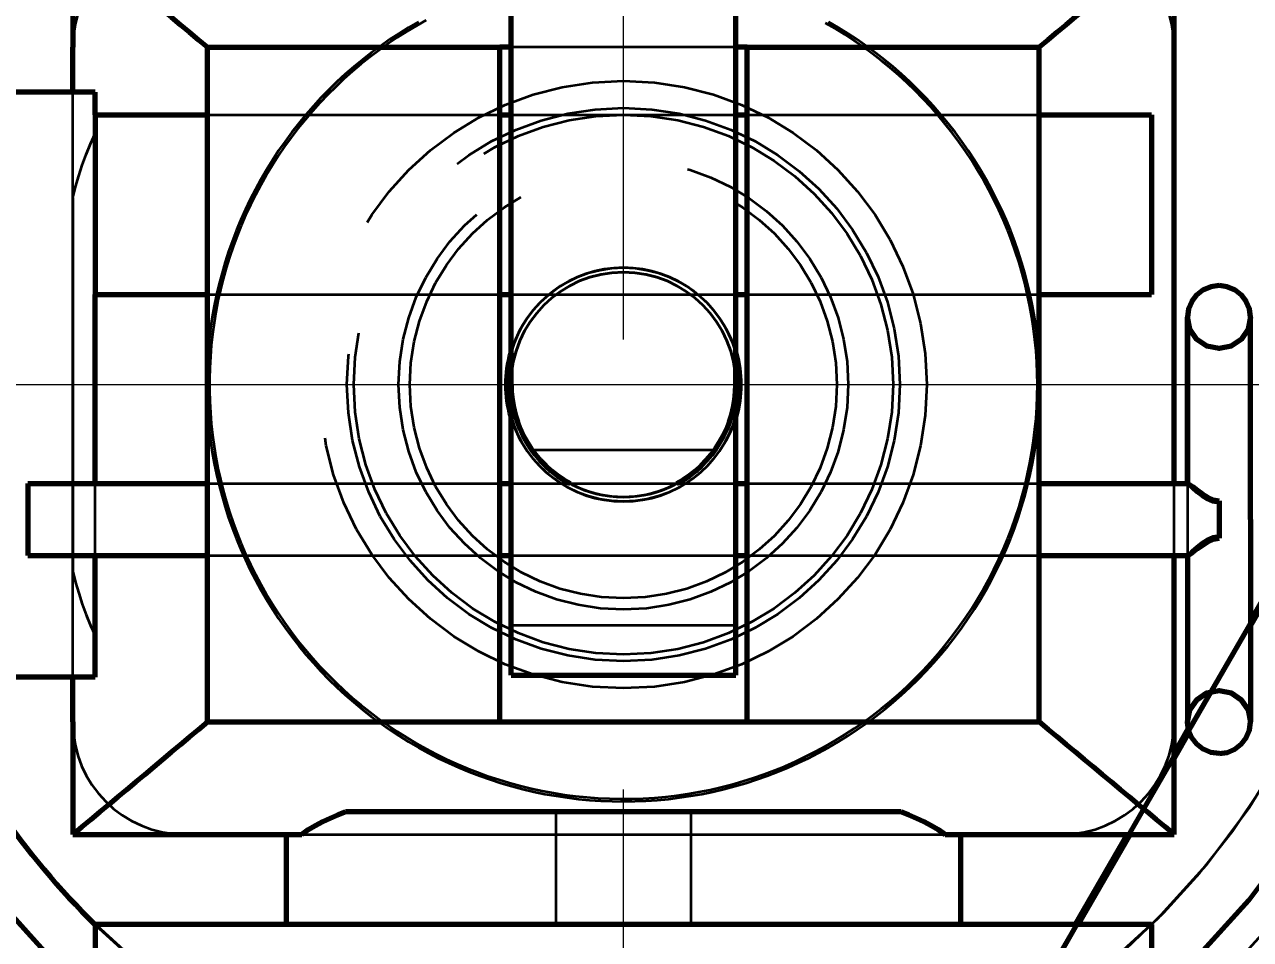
# Model space of a CAD drawing. Header units: millimetres. Extents: x 0 to 2382, y 0 to 420.
# Drawn here: x 153.84 to 159.29, y 130.62 to 134.69 of the extents above; entities that cross this region are included whole.
import ezdxf

# ---------------------------------------------------------------- set-up
doc = ezdxf.new("R2010")
doc.units = ezdxf.units.MM
doc.linetypes.add('IRAM-E-TRAZOS', pattern=[5, 4, -1])
doc.linetypes.add('IRAM-F-TRAZO-PUNTO', pattern=[20, 15, -2, 1, -2])
for name, color, linetype, lineweight in [('01-VISIBLE', 7, 'CONTINUOUS', 70), ('02-OCULTA', 4, 'IRAM-E-TRAZOS', 35), ('03-EJE', 1, 'IRAM-F-TRAZO-PUNTO', 18), ('04-COTA', 3, 'CONTINUOUS', 18)]:
    doc.layers.add(name, color=color, linetype=linetype, lineweight=lineweight)
doc.styles.add('ISO3098', font='isocpeur.ttf')
doc.dimstyles.new('FLAMA-IRAM', dxfattribs={"dimtxt": 3.5, "dimasz": 3.5, "dimexe": 2, "dimexo": 1.5, "dimgap": 1, "dimtad": 1, "dimdec": 1, "dimtxsty": 'ISO3098', "dimblk": 'IRAM_FLECHA', "dimblk1": 'IRAM_FLECHA', "dimblk2": 'IRAM_FLECHA', "dimcen": 2.5, "dimclrd": 256, "dimclre": 256, "dimclrt": 256, "dimazin": 3, "dimtfac": 1, "dimtmove": 0, "dimatfit": 3, "dimlwd": 18, "dimlwe": 18})

# ---------------------------------------------------------------- blocks, each defined once
blk = doc.blocks.new('IRAM_FLECHA')
blk.add_solid([(0, 0), (-1, 0.125), (-1, -0.125)])

msp = doc.modelspace()

# ---------------------------------------------------------------- linework, layer by layer
at = {"layer": '01-VISIBLE'}
for p, q in [((156, 131.7956), (156, 146.719)), ((157, 131.7956), (157, 146.719)), ((154.05, 135.0875), (154.05, 134.5875)), ((158.95, 134.5875), (158.95, 135.0875)), ((154.05, 134.3875), (154.05, 134.5875)), ((154.65, 131.5875), (154.65, 134.5875)), ((154.65, 134.5875), (155.95, 134.5875)), ((156, 134.5875), (155.95, 134.5875)), ((155.95, 131.5875), (155.95, 134.5875)), ((157.05, 134.5875), (157, 134.5875)), ((157.05, 131.5875), (157.05, 134.5875)), ((157.05, 134.5875), (158.35, 134.5875)), ((158.35, 131.5875), (158.35, 134.5875)), ((158.95, 132.6475), (158.95, 134.5875)), ((154.15, 134.3875), (152.15, 134.3875)), ((154.15, 134.2875), (154.65, 134.2875)), ((155.95, 134.2875), (156, 134.2875)), ((157, 134.2875), (157.05, 134.2875)), ((158.35, 134.2875), (158.85, 134.2875)), ((154.15, 133.4875), (154.65, 133.4875)), ((155.95, 133.4875), (156, 133.4875)), ((157, 133.4875), (157.05, 133.4875)), ((158.35, 133.4875), (158.85, 133.4875)), ((153.85, 132.6475), (154.65, 132.6475)), ((155.95, 132.6475), (156, 132.6475)), ((157, 132.6475), (157.05, 132.6475)), ((158.35, 132.6475), (159.0107, 132.6475)), ((153.85, 132.3275), (154.65, 132.3275)), ((155.95, 132.3275), (156, 132.3275)), ((157, 132.3275), (157.05, 132.3275)), ((158.35, 132.3275), (159.0107, 132.3275)), ((158.95, 131.5875), (158.95, 132.3275)), ((159.29, 132.0144), (159.4188, 132.2375)), ((159.29, 132.0364), (159.4061, 132.2375)), ((154.15, 131.7875), (152.15, 131.7875)), ((154.05, 131.5875), (154.05, 131.7875)), ((156, 131.7956), (157, 131.7956)), ((154.05, 131.5875), (154.05, 131.0875)), ((154.65, 131.5875), (155.95, 131.5875)), ((155.95, 131.5875), (157.05, 131.5875)), ((157.05, 131.5875), (158.35, 131.5875)), ((158.95, 131.0875), (158.95, 131.5875)), ((158.95, 131.4475), (159.0133, 131.5572)), ((158.95, 131.4255), (159.0175, 131.5424)), ((154.05, 131.0875), (154.55, 131.0875)), ((154.55, 131.0875), (155.0691, 131.0875)), ((155, 131.0875), (155, 130.6875)), ((157.9309, 131.0875), (158.45, 131.0875)), ((158, 131.0875), (158, 130.6875)), ((158.45, 131.0875), (158.95, 131.0875)), ((158.5112, 130.6875), (158.7421, 131.0875)), ((158.5239, 130.6875), (158.7549, 131.0875)), ((154.15, 130.6875), (154.15, 129.2875)), ((158.85, 130.6875), (158.85, 129.2875))]:
    msp.add_line(p, q, dxfattribs=at)
for points in [[(154.05, 135.0875), (154.09, 135.0542), (154.13, 135.0208), (154.17, 134.9875), (154.21, 134.9542), (154.25, 134.9208), (154.29, 134.8875), (154.33, 134.8542), (154.37, 134.8208), (154.41, 134.7875), (154.45, 134.7542), (154.49, 134.7208), (154.53, 134.6875), (154.57, 134.6542), (154.61, 134.6208), (154.65, 134.5875)], [(158.95, 135.0875), (158.91, 135.0542), (158.87, 135.0208), (158.83, 134.9875), (158.79, 134.9542), (158.75, 134.9208), (158.71, 134.8875), (158.67, 134.8542), (158.63, 134.8208), (158.59, 134.7875), (158.55, 134.7542), (158.51, 134.7208), (158.47, 134.6875), (158.43, 134.6542), (158.39, 134.6208), (158.35, 134.5875)], [(154.15, 134.2875), (154.15, 134.3042), (154.15, 134.3208), (154.15, 134.3375), (154.15, 134.3542), (154.15, 134.3708), (154.15, 134.3875)], [(154.15, 134.2875), (154.15, 134.2304), (154.15, 134.1732), (154.15, 134.1161), (154.15, 134.0589), (154.15, 134.0018), (154.15, 133.9446), (154.15, 133.8875)], [(158.85, 134.2875), (158.85, 134.2304), (158.85, 134.1732), (158.85, 134.1161), (158.85, 134.0589), (158.85, 134.0018), (158.85, 133.9446), (158.85, 133.8875)], [(154.15, 133.8875), (154.15, 133.8375), (154.15, 133.7875), (154.15, 133.7375), (154.15, 133.6875), (154.15, 133.6375), (154.15, 133.5875), (154.15, 133.5375), (154.15, 133.4875)], [(158.85, 133.8875), (158.85, 133.8375), (158.85, 133.7875), (158.85, 133.7375), (158.85, 133.6875), (158.85, 133.6375), (158.85, 133.5875), (158.85, 133.5375), (158.85, 133.4875)], [(154.15, 132.6475), (154.15, 132.7), (154.15, 132.7525), (154.15, 132.805), (154.15, 132.8575), (154.15, 132.91), (154.15, 132.9625), (154.15, 133.015), (154.15, 133.0675), (154.15, 133.12), (154.15, 133.1725), (154.15, 133.225), (154.15, 133.2775), (154.15, 133.33), (154.15, 133.3825), (154.15, 133.435), (154.15, 133.4875)], [(159.15, 133.5275), (159.1138, 133.5227), (159.08, 133.5087), (159.051, 133.4865), (159.0288, 133.4575), (159.0148, 133.4237), (159.01, 133.3875)], [(159.29, 133.3875), (159.2852, 133.4237), (159.2712, 133.4575), (159.249, 133.4865), (159.22, 133.5087), (159.1862, 133.5227), (159.15, 133.5275)], [(159.01, 132.6475), (159.01, 132.7004), (159.01, 132.7532), (159.01, 132.8061), (159.01, 132.8589), (159.01, 132.9118), (159.01, 132.9646), (159.01, 133.0175), (159.01, 133.0704), (159.01, 133.1232), (159.01, 133.1761), (159.01, 133.2289), (159.01, 133.2818), (159.01, 133.3346), (159.01, 133.3875)], [(159.29, 133.3875), (159.2793, 133.3339), (159.249, 133.2885), (159.2036, 133.2582), (159.15, 133.2475), (159.0964, 133.2582), (159.051, 133.2885), (159.0207, 133.3339), (159.01, 133.3875)], [(159.01, 133.3875), (159.01, 133.3346), (159.01, 133.2818), (159.01, 133.2289), (159.01, 133.1761), (159.01, 133.1232), (159.01, 133.0704), (159.01, 133.0175), (159.01, 132.9646), (159.01, 132.9118), (159.01, 132.8589), (159.01, 132.8061), (159.01, 132.7532), (159.01, 132.7004), (159.01, 132.6475)], [(159.29, 132.4875), (159.29, 132.5375), (159.29, 132.5875), (159.29, 132.6375), (159.29, 132.6875), (159.29, 132.7375), (159.29, 132.7875), (159.29, 132.8375), (159.29, 132.8875), (159.29, 132.9375), (159.29, 132.9875), (159.29, 133.0375), (159.29, 133.0875), (159.29, 133.1375), (159.29, 133.1875), (159.29, 133.2375), (159.29, 133.2875), (159.29, 133.3375), (159.29, 133.3875)], [(153.85, 132.6475), (153.85, 132.6208), (153.85, 132.5942), (153.85, 132.5675), (153.85, 132.5408), (153.85, 132.5142), (153.85, 132.4875)], [(159.01, 132.6469), (159.01, 132.647), (159.0101, 132.6472), (159.0102, 132.6474), (159.0104, 132.6474), (159.0105, 132.6475), (159.0107, 132.6475)], [(159.0107, 132.6475), (159.0333, 132.6331), (159.0547, 132.6168), (159.0765, 132.601), (159.0992, 132.5865), (159.1236, 132.5753), (159.15, 132.5707)], [(159.15, 132.5707), (159.15, 132.5568), (159.15, 132.543), (159.15, 132.5291), (159.15, 132.5152), (159.15, 132.5014), (159.15, 132.4875)], [(153.85, 132.4875), (153.85, 132.4608), (153.85, 132.4342), (153.85, 132.4075), (153.85, 132.3808), (153.85, 132.3542), (153.85, 132.3275)], [(159.15, 132.4875), (159.15, 132.4736), (159.15, 132.4598), (159.15, 132.4459), (159.15, 132.432), (159.15, 132.4182), (159.15, 132.4043)], [(159.29, 132.4875), (159.29, 132.4375), (159.29, 132.3875), (159.29, 132.3375), (159.29, 132.2875), (159.29, 132.2375), (159.29, 132.1875), (159.29, 132.1375), (159.29, 132.0875), (159.29, 132.0375), (159.29, 131.9875), (159.29, 131.9375), (159.29, 131.8875), (159.29, 131.8375), (159.29, 131.7875), (159.29, 131.7375), (159.29, 131.6875), (159.29, 131.6375), (159.29, 131.5875)], [(159.0107, 132.3275), (159.0333, 132.3419), (159.0547, 132.3582), (159.0765, 132.374), (159.0992, 132.3885), (159.1236, 132.3997), (159.15, 132.4043)], [(154.15, 131.7875), (154.15, 131.8415), (154.15, 131.8955), (154.15, 131.9495), (154.15, 132.0035), (154.15, 132.0575), (154.15, 132.1115), (154.15, 132.1655), (154.15, 132.2195), (154.15, 132.2735), (154.15, 132.3275)], [(159.01, 132.3281), (159.01, 132.328), (159.0101, 132.3278), (159.0102, 132.3276), (159.0104, 132.3276), (159.0105, 132.3275), (159.0107, 132.3275)], [(159.01, 132.3275), (159.01, 132.2746), (159.01, 132.2218), (159.01, 132.1689), (159.01, 132.1161), (159.01, 132.0632), (159.01, 132.0104), (159.01, 131.9575), (159.01, 131.9046), (159.01, 131.8518), (159.01, 131.7989), (159.01, 131.7461), (159.01, 131.6932), (159.01, 131.6404), (159.01, 131.5875)], [(159.01, 132.3275), (159.01, 132.2746), (159.01, 132.2218), (159.01, 132.1689), (159.01, 132.1161), (159.01, 132.0632), (159.01, 132.0104), (159.01, 131.9575), (159.01, 131.9046), (159.01, 131.8518), (159.01, 131.7989), (159.01, 131.7461), (159.01, 131.6932), (159.01, 131.6404), (159.01, 131.5875)], [(159.01, 131.5875), (159.0207, 131.6411), (159.051, 131.6865), (159.0964, 131.7168), (159.15, 131.7275), (159.2036, 131.7168), (159.249, 131.6865), (159.2793, 131.6411), (159.29, 131.5875)], [(154.05, 131.0875), (154.09, 131.1208), (154.13, 131.1542), (154.17, 131.1875), (154.21, 131.2208), (154.25, 131.2542), (154.29, 131.2875), (154.33, 131.3208), (154.37, 131.3542), (154.41, 131.3875), (154.45, 131.4208), (154.49, 131.4542), (154.53, 131.4875), (154.57, 131.5208), (154.61, 131.5542), (154.65, 131.5875)], [(158.95, 131.0875), (158.91, 131.1208), (158.87, 131.1542), (158.83, 131.1875), (158.79, 131.2208), (158.75, 131.2542), (158.71, 131.2875), (158.67, 131.3208), (158.63, 131.3542), (158.59, 131.3875), (158.55, 131.4208), (158.51, 131.4542), (158.47, 131.4875), (158.43, 131.5208), (158.39, 131.5542), (158.35, 131.5875)], [(159.15, 131.4475), (159.1138, 131.4523), (159.08, 131.4663), (159.051, 131.4885), (159.0288, 131.5175), (159.0148, 131.5513), (159.01, 131.5875)], [(159.15, 131.4475), (159.1862, 131.4523), (159.22, 131.4663), (159.249, 131.4885), (159.2712, 131.5175), (159.2852, 131.5513), (159.29, 131.5875)], [(155.0691, 131.0875), (155.0989, 131.1089), (155.1302, 131.1278), (155.1627, 131.1449), (155.196, 131.1603), (155.2298, 131.1745), (155.2641, 131.1875)], [(157.7359, 131.1875), (157.6855, 131.1875), (157.635, 131.1875), (157.5846, 131.1875), (157.5341, 131.1875), (157.4837, 131.1875), (157.4332, 131.1875), (157.3828, 131.1875), (157.3324, 131.1875), (157.2819, 131.1875), (157.2315, 131.1875), (157.181, 131.1875), (157.1306, 131.1875), (157.0801, 131.1875), (157.0297, 131.1875), (156.9792, 131.1875), (156.9288, 131.1875), (156.8783, 131.1875), (156.8279, 131.1875), (156.7775, 131.1875), (156.727, 131.1875), (156.6766, 131.1875), (156.6261, 131.1875), (156.5757, 131.1875), (156.5252, 131.1875), (156.4748, 131.1875), (156.4243, 131.1875), (156.3739, 131.1875), (156.3234, 131.1875), (156.273, 131.1875), (156.2225, 131.1875), (156.1721, 131.1875), (156.1217, 131.1875), (156.0712, 131.1875), (156.0208, 131.1875), (155.9703, 131.1875), (155.9199, 131.1875), (155.8694, 131.1875), (155.819, 131.1875), (155.7685, 131.1875), (155.7181, 131.1875), (155.6676, 131.1875), (155.6172, 131.1875), (155.5668, 131.1875), (155.5163, 131.1875), (155.4659, 131.1875), (155.4154, 131.1875), (155.365, 131.1875), (155.3145, 131.1875), (155.2641, 131.1875)], [(157.7359, 131.1875), (157.7702, 131.1745), (157.804, 131.1603), (157.8373, 131.1449), (157.8698, 131.1278), (157.9011, 131.1089), (157.9309, 131.0875)], [(158.85, 130.6875), (158.8, 130.6875), (158.75, 130.6875), (158.7, 130.6875), (158.65, 130.6875), (158.6, 130.6875), (158.55, 130.6875), (158.5, 130.6875), (158.45, 130.6875), (158.4, 130.6875), (158.35, 130.6875), (158.3, 130.6875), (158.25, 130.6875), (158.2, 130.6875), (158.15, 130.6875), (158.1, 130.6875), (158.05, 130.6875), (158, 130.6875), (157.95, 130.6875), (157.9, 130.6875), (157.85, 130.6875), (157.8, 130.6875), (157.75, 130.6875), (157.7, 130.6875), (157.65, 130.6875), (157.6, 130.6875), (157.55, 130.6875), (157.5, 130.6875), (157.45, 130.6875), (157.4, 130.6875), (157.35, 130.6875), (157.3, 130.6875), (157.25, 130.6875), (157.2, 130.6875), (157.15, 130.6875), (157.1, 130.6875), (157.05, 130.6875), (157, 130.6875), (156.95, 130.6875), (156.9, 130.6875), (156.85, 130.6875), (156.8, 130.6875), (156.75, 130.6875), (156.7, 130.6875), (156.65, 130.6875), (156.6, 130.6875), (156.55, 130.6875), (156.5, 130.6875), (156.45, 130.6875), (156.4, 130.6875), (156.35, 130.6875), (156.3, 130.6875), (156.25, 130.6875), (156.2, 130.6875), (156.15, 130.6875), (156.1, 130.6875), (156.05, 130.6875), (156, 130.6875), (155.95, 130.6875), (155.9, 130.6875), (155.85, 130.6875), (155.8, 130.6875), (155.75, 130.6875), (155.7, 130.6875), (155.65, 130.6875), (155.6, 130.6875), (155.55, 130.6875), (155.5, 130.6875), (155.45, 130.6875), (155.4, 130.6875), (155.35, 130.6875), (155.3, 130.6875), (155.25, 130.6875), (155.2, 130.6875), (155.15, 130.6875), (155.1, 130.6875), (155.05, 130.6875), (155, 130.6875), (154.95, 130.6875), (154.9, 130.6875), (154.85, 130.6875), (154.8, 130.6875), (154.75, 130.6875), (154.7, 130.6875), (154.65, 130.6875), (154.6, 130.6875), (154.55, 130.6875), (154.5, 130.6875), (154.45, 130.6875), (154.4, 130.6875), (154.35, 130.6875), (154.3, 130.6875), (154.25, 130.6875), (154.2, 130.6875), (154.15, 130.6875)]]:
    msp.add_lwpolyline(points, dxfattribs=at)
for radius, start, end in [(19.6425, 0.92197, 133.7952), (19.5, 0, 133.9572), (4.78, 96.0043, 165.4606), (4.78, 0, 83.9957), (4.4, 96.525, 162.8152), (4.4, 0, 83.475), (4.15, 96.9199, 161.7446), (4.15, 0, 83.0801), (3.36, 98.5579, 157.238), (3.36, 0, 81.4421), (0.52, 164.0576, -164.0576), (0.52, 0, 15.9424), (4.78, -165.4606, 0), (0.5, 180, -118.3576), (0.5, -61.6424, 0), (0.52, -15.9424, 0), (4.4, -162.8152, -122.2823), (4.15, -161.7446, -124.4902), (3.36, -157.238, -134.3793)]:
    msp.add_arc((156.5, 133.0875), radius, start, end, dxfattribs=at)
at = {"layer": '02-OCULTA'}
for p, q in [((156, 132.0183), (156, 146.9417)), ((157, 132.0183), (157, 146.9417)), ((154.05, 131.5875), (154.05, 134.5875)), ((154.65, 134.5875), (154.65, 131.5875)), ((155.95, 134.5875), (154.65, 134.5875)), ((155.95, 131.5875), (155.95, 134.5875)), ((157, 134.5875), (156, 134.5875)), ((157.05, 131.5875), (157.05, 134.5875)), ((158.35, 134.5875), (157.05, 134.5875)), ((158.35, 131.5875), (158.35, 134.5875)), ((158.95, 131.5875), (158.95, 134.5875)), ((154.05, 133.9182), (154.05, 134.3875)), ((154.65, 134.2875), (155.95, 134.2875)), ((154.65, 134.2875), (155.95, 134.2875)), ((156, 134.2875), (157, 134.2875)), ((156, 134.2875), (157, 134.2875)), ((157.05, 134.2875), (158.35, 134.2875)), ((157.05, 134.2875), (158.35, 134.2875)), ((154.65, 133.4875), (155.95, 133.4875)), ((154.65, 133.4875), (155.95, 133.4875)), ((156, 133.4875), (157, 133.4875)), ((156, 133.4875), (157, 133.4875)), ((157.05, 133.4875), (158.35, 133.4875)), ((157.05, 133.4875), (158.35, 133.4875)), ((156.9058, 132.7955), (156.0942, 132.7955)), ((154.65, 132.6475), (155.95, 132.6475)), ((154.65, 132.6475), (155.95, 132.6475)), ((156, 132.6475), (157, 132.6475)), ((156, 132.6475), (157, 132.6475)), ((157.05, 132.6475), (158.35, 132.6475)), ((157.05, 132.6475), (158.35, 132.6475)), ((158.95, 132.3275), (158.95, 132.6475)), ((154.65, 132.3275), (155.95, 132.3275)), ((154.65, 132.3275), (155.95, 132.3275)), ((156, 132.3275), (157, 132.3275)), ((156, 132.3275), (157, 132.3275)), ((157.05, 132.3275), (158.35, 132.3275)), ((157.05, 132.3275), (158.35, 132.3275)), ((154.05, 131.7875), (154.05, 132.2568)), ((156, 132.0183), (156, 131.7956)), ((156, 132.0183), (157, 132.0183)), ((157, 132.0183), (157, 131.7956)), ((159.0133, 131.5572), (159.29, 132.0364)), ((159.0175, 131.5424), (159.29, 132.0144)), ((154.65, 131.5875), (155.95, 131.5875)), ((157.05, 131.5875), (158.35, 131.5875)), ((158.7421, 131.0875), (158.95, 131.4475)), ((158.7549, 131.0875), (158.95, 131.4255)), ((156.2, 131.1875), (156.2, 130.6875)), ((156.8, 131.1875), (156.8, 130.6875)), ((154.55, 131.0875), (158.45, 131.0875)), ((158.2976, 130.3176), (158.5112, 130.6875)), ((158.3072, 130.3121), (158.5239, 130.6875))]:
    msp.add_line(p, q, dxfattribs=at)
for points in [[(155.5878, 134.7009), (155.5445, 134.6756), (155.5018, 134.6491), (155.4599, 134.6215), (155.4187, 134.5928), (155.3784, 134.563), (155.3388, 134.5321), (155.3001, 134.5001), (155.2623, 134.4671), (155.2254, 134.4331), (155.1894, 134.3981), (155.1544, 134.3621), (155.1204, 134.3252), (155.0874, 134.2874), (155.0554, 134.2487), (155.0245, 134.2091), (154.9947, 134.1688), (154.966, 134.1276), (154.9384, 134.0857), (154.9119, 134.043), (154.8866, 133.9997), (154.8625, 133.9556), (154.8396, 133.911), (154.8179, 133.8657), (154.7974, 133.8199), (154.7782, 133.7735), (154.7603, 133.7266), (154.7436, 133.6793), (154.7282, 133.6315), (154.7142, 133.5833), (154.7014, 133.5348), (154.6899, 133.4859), (154.6798, 133.4368), (154.671, 133.3873), (154.6636, 133.3377), (154.6575, 133.2879), (154.6527, 133.2379), (154.6493, 133.1878), (154.6473, 133.1377), (154.6466, 133.0875), (154.6473, 133.0373), (154.6493, 132.9872), (154.6527, 132.9371), (154.6575, 132.8871), (154.6636, 132.8373), (154.671, 132.7877), (154.6798, 132.7382), (154.6899, 132.6891), (154.7014, 132.6402), (154.7142, 132.5917), (154.7282, 132.5435), (154.7436, 132.4957), (154.7603, 132.4484), (154.7782, 132.4015), (154.7974, 132.3551), (154.8179, 132.3093), (154.8396, 132.264), (154.8625, 132.2194), (154.8866, 132.1753), (154.9119, 132.132), (154.9384, 132.0893), (154.966, 132.0474), (154.9947, 132.0062), (155.0245, 131.9659), (155.0554, 131.9263), (155.0874, 131.8876), (155.1204, 131.8498), (155.1544, 131.8129), (155.1895, 131.777), (155.2254, 131.7419), (155.2623, 131.7079), (155.3001, 131.6749), (155.3388, 131.6429), (155.3784, 131.612), (155.4187, 131.5822), (155.4599, 131.5535), (155.5018, 131.5259), (155.5445, 131.4994), (155.5878, 131.4741), (155.6319, 131.45), (155.6765, 131.4271), (155.7218, 131.4054), (155.7676, 131.3849), (155.814, 131.3657), (155.8609, 131.3478), (155.9082, 131.3311), (155.956, 131.3157), (156.0042, 131.3017), (156.0527, 131.2889), (156.1016, 131.2774), (156.1507, 131.2673), (156.2002, 131.2585), (156.2498, 131.2511), (156.2996, 131.245), (156.3496, 131.2402), (156.3997, 131.2368), (156.4498, 131.2348), (156.5, 131.2341), (156.5502, 131.2348), (156.6003, 131.2368), (156.6504, 131.2402), (156.7004, 131.245), (156.7502, 131.2511), (156.7998, 131.2585), (156.8493, 131.2673), (156.8984, 131.2774), (156.9473, 131.2889), (156.9958, 131.3017), (157.044, 131.3157), (157.0918, 131.3311), (157.1391, 131.3478), (157.186, 131.3657), (157.2324, 131.3849), (157.2782, 131.4054), (157.3235, 131.4271), (157.3681, 131.45), (157.4122, 131.4741), (157.4555, 131.4994), (157.4982, 131.5259), (157.5401, 131.5535), (157.5813, 131.5822), (157.6216, 131.612), (157.6612, 131.6429), (157.6999, 131.6749), (157.7377, 131.7079), (157.7746, 131.7419), (157.8106, 131.7769), (157.8456, 131.8129), (157.8796, 131.8498), (157.9126, 131.8876), (157.9446, 131.9263), (157.9755, 131.9659), (158.0053, 132.0062), (158.034, 132.0474), (158.0616, 132.0893), (158.0881, 132.132), (158.1134, 132.1753), (158.1375, 132.2194), (158.1604, 132.264), (158.1821, 132.3093), (158.2026, 132.3551), (158.2218, 132.4015), (158.2397, 132.4484), (158.2564, 132.4957), (158.2718, 132.5435), (158.2858, 132.5917), (158.2986, 132.6402), (158.3101, 132.6891), (158.3202, 132.7382), (158.329, 132.7877), (158.3364, 132.8373), (158.3425, 132.8871), (158.3473, 132.9371), (158.3507, 132.9872), (158.3527, 133.0373), (158.3534, 133.0875)], [(155.6227, 134.7072), (155.579, 134.6827), (155.536, 134.6571), (155.4936, 134.6303), (155.452, 134.6023), (155.4112, 134.5733), (155.3712, 134.5431), (155.3321, 134.5119), (155.2937, 134.4796), (155.2563, 134.4463), (155.2198, 134.4119), (155.1843, 134.3766), (155.1497, 134.3404), (155.1161, 134.3032), (155.0836, 134.2651), (155.0521, 134.2261), (155.0217, 134.1863), (154.9923, 134.1457), (154.9641, 134.1043), (154.937, 134.0622), (154.9111, 134.0193), (154.8863, 133.9758), (154.8628, 133.9316), (154.8404, 133.8867), (154.8193, 133.8413), (154.7994, 133.7953), (154.7808, 133.7488), (154.7634, 133.7018), (154.7474, 133.6543), (154.7326, 133.6065), (154.7192, 133.5582), (154.707, 133.5096), (154.6962, 133.4607), (154.6867, 133.4115), (154.6786, 133.362), (154.6718, 133.3124), (154.6663, 133.2626), (154.6623, 133.2127), (154.6595, 133.1626), (154.6582, 133.1125), (154.6582, 133.0624), (154.6595, 133.0124), (154.6623, 132.9623), (154.6663, 132.9124), (154.6718, 132.8626), (154.6786, 132.813), (154.6867, 132.7635), (154.6962, 132.7143), (154.707, 132.6654), (154.7192, 132.6168), (154.7326, 132.5686), (154.7474, 132.5207), (154.7635, 132.4732), (154.7808, 132.4262), (154.7994, 132.3797), (154.8193, 132.3337), (154.8404, 132.2883), (154.8628, 132.2434), (154.8863, 132.1992), (154.9111, 132.1557), (154.937, 132.1128), (154.9641, 132.0707), (154.9923, 132.0293), (155.0217, 131.9887), (155.0521, 131.9489), (155.0836, 131.9099), (155.1161, 131.8718), (155.1497, 131.8346), (155.1843, 131.7984), (155.2198, 131.7631), (155.2563, 131.7287), (155.2937, 131.6954), (155.3321, 131.6631), (155.3712, 131.6319), (155.4112, 131.6017), (155.452, 131.5727), (155.4936, 131.5447), (155.536, 131.5179), (155.579, 131.4923), (155.6227, 131.4678), (155.6671, 131.4446), (155.7121, 131.4225), (155.7577, 131.4017), (155.8038, 131.3821), (155.8504, 131.3638), (155.8975, 131.3468), (155.9451, 131.3311), (155.9931, 131.3166), (156.0414, 131.3035), (156.0901, 131.2917), (156.1391, 131.2812), (156.1884, 131.2721), (156.2379, 131.2643), (156.2875, 131.2578), (156.3374, 131.2527), (156.3873, 131.249), (156.4374, 131.2466), (156.4875, 131.2455), (156.5376, 131.2459), (156.5876, 131.2476), (156.6377, 131.2507), (156.6876, 131.2551), (156.7373, 131.2609), (156.7869, 131.268), (156.8363, 131.2765), (156.8854, 131.2863), (156.9343, 131.2974), (156.9828, 131.3099), (157.031, 131.3237), (157.0787, 131.3388), (157.1261, 131.3552), (157.173, 131.3728), (157.2193, 131.3918), (157.2652, 131.412), (157.3105, 131.4334), (157.3552, 131.456), (157.3992, 131.4799), (157.4426, 131.505), (157.4853, 131.5312), (157.5273, 131.5585), (157.5685, 131.5871), (157.6089, 131.6167), (157.6485, 131.6474), (157.6872, 131.6791), (157.7251, 131.7119), (157.762, 131.7458), (157.7981, 131.7806), (157.8331, 131.8164), (157.8672, 131.8531), (157.9003, 131.8907), (157.9323, 131.9293), (157.9633, 131.9686), (157.9931, 132.0089), (158.0219, 132.0499), (158.0496, 132.0916), (158.0761, 132.1342), (158.1014, 132.1774), (158.1256, 132.2213), (158.1486, 132.2658), (158.1703, 132.3109), (158.1908, 132.3566), (158.2101, 132.4029), (158.228, 132.4497), (158.2447, 132.4969), (158.2602, 132.5446), (158.2743, 132.5926), (158.2871, 132.6411), (158.2986, 132.6898), (158.3087, 132.7389), (158.3175, 132.7882), (158.325, 132.8378), (158.3311, 132.8875), (158.3359, 132.9374), (158.3393, 132.9873), (158.3413, 133.0374), (158.342, 133.0875)], [(158.342, 133.0875), (158.3413, 133.1376), (158.3393, 133.1877), (158.3359, 133.2376), (158.3311, 133.2875), (158.325, 133.3372), (158.3175, 133.3868), (158.3087, 133.4361), (158.2986, 133.4852), (158.2871, 133.5339), (158.2743, 133.5824), (158.2602, 133.6304), (158.2447, 133.6781), (158.228, 133.7253), (158.2101, 133.7721), (158.1908, 133.8184), (158.1703, 133.8641), (158.1486, 133.9092), (158.1256, 133.9537), (158.1014, 133.9976), (158.0761, 134.0408), (158.0496, 134.0834), (158.0219, 134.1251), (157.9931, 134.1661), (157.9633, 134.2063), (157.9323, 134.2457), (157.9003, 134.2843), (157.8672, 134.3219), (157.8331, 134.3586), (157.7981, 134.3944), (157.762, 134.4292), (157.7251, 134.4631), (157.6872, 134.4959), (157.6485, 134.5276), (157.6089, 134.5583), (157.5685, 134.5879), (157.5273, 134.6165), (157.4853, 134.6438), (157.4426, 134.67), (157.3992, 134.6951)], [(158.3534, 133.0875), (158.3527, 133.1377), (158.3507, 133.1878), (158.3473, 133.2379), (158.3425, 133.2879), (158.3364, 133.3377), (158.329, 133.3873), (158.3202, 133.4368), (158.3101, 133.4859), (158.2986, 133.5348), (158.2858, 133.5833), (158.2718, 133.6315), (158.2564, 133.6793), (158.2397, 133.7266), (158.2218, 133.7735), (158.2026, 133.8199), (158.1821, 133.8657), (158.1604, 133.911), (158.1375, 133.9556), (158.1134, 133.9997), (158.0881, 134.043), (158.0616, 134.0857), (158.034, 134.1276), (158.0053, 134.1688), (157.9755, 134.2091), (157.9446, 134.2487), (157.9126, 134.2874), (157.8796, 134.3252), (157.8456, 134.3621), (157.8106, 134.3981), (157.7746, 134.4331), (157.7377, 134.4671), (157.6999, 134.5001), (157.6612, 134.5321), (157.6216, 134.563), (157.5813, 134.5928), (157.5401, 134.6215), (157.4982, 134.6491), (157.4555, 134.6756), (157.4122, 134.7009)], [(154.15, 134.3875), (154.15, 134.3568), (154.15, 134.3262), (154.15, 134.2955), (154.15, 134.2649), (154.15, 134.2342), (154.15, 134.2035)], [(154.15, 133.4875), (154.15, 133.5408), (154.15, 133.5942), (154.15, 133.6475), (154.15, 133.7008), (154.15, 133.7542), (154.15, 133.8075), (154.15, 133.8608), (154.15, 133.9142), (154.15, 133.9675), (154.15, 134.0208), (154.15, 134.0742), (154.15, 134.1275), (154.15, 134.1808), (154.15, 134.2342), (154.15, 134.2875)], [(154.15, 133.4875), (154.15, 133.5375), (154.15, 133.5875), (154.15, 133.6375), (154.15, 133.6875), (154.15, 133.7375), (154.15, 133.7875), (154.15, 133.8375), (154.15, 133.8875), (154.15, 133.9375), (154.15, 133.9875), (154.15, 134.0375), (154.15, 134.0875), (154.15, 134.1375), (154.15, 134.1875), (154.15, 134.2375), (154.15, 134.2875)], [(154.65, 133.4875), (154.65, 133.5375), (154.65, 133.5875), (154.65, 133.6375), (154.65, 133.6875), (154.65, 133.7375), (154.65, 133.7875), (154.65, 133.8375), (154.65, 133.8875), (154.65, 133.9375), (154.65, 133.9875), (154.65, 134.0375), (154.65, 134.0875), (154.65, 134.1375), (154.65, 134.1875), (154.65, 134.2375), (154.65, 134.2875)], [(154.65, 134.2875), (154.65, 134.2304), (154.65, 134.1732), (154.65, 134.1161), (154.65, 134.0589), (154.65, 134.0018), (154.65, 133.9446), (154.65, 133.8875)], [(155.95, 133.4875), (155.95, 133.5375), (155.95, 133.5875), (155.95, 133.6375), (155.95, 133.6875), (155.95, 133.7375), (155.95, 133.7875), (155.95, 133.8375), (155.95, 133.8875), (155.95, 133.9375), (155.95, 133.9875), (155.95, 134.0375), (155.95, 134.0875), (155.95, 134.1375), (155.95, 134.1875), (155.95, 134.2375), (155.95, 134.2875)], [(155.95, 134.2875), (155.95, 134.2304), (155.95, 134.1732), (155.95, 134.1161), (155.95, 134.0589), (155.95, 134.0018), (155.95, 133.9446), (155.95, 133.8875)], [(156, 133.4875), (156, 133.5375), (156, 133.5875), (156, 133.6375), (156, 133.6875), (156, 133.7375), (156, 133.7875), (156, 133.8375), (156, 133.8875), (156, 133.9375), (156, 133.9875), (156, 134.0375), (156, 134.0875), (156, 134.1375), (156, 134.1875), (156, 134.2375), (156, 134.2875)], [(156, 134.2875), (156, 134.2304), (156, 134.1732), (156, 134.1161), (156, 134.0589), (156, 134.0018), (156, 133.9446), (156, 133.8875)], [(157, 133.4875), (157, 133.5375), (157, 133.5875), (157, 133.6375), (157, 133.6875), (157, 133.7375), (157, 133.7875), (157, 133.8375), (157, 133.8875), (157, 133.9375), (157, 133.9875), (157, 134.0375), (157, 134.0875), (157, 134.1375), (157, 134.1875), (157, 134.2375), (157, 134.2875)], [(157, 134.2875), (157, 134.2304), (157, 134.1732), (157, 134.1161), (157, 134.0589), (157, 134.0018), (157, 133.9446), (157, 133.8875)], [(157.05, 133.4875), (157.05, 133.5375), (157.05, 133.5875), (157.05, 133.6375), (157.05, 133.6875), (157.05, 133.7375), (157.05, 133.7875), (157.05, 133.8375), (157.05, 133.8875), (157.05, 133.9375), (157.05, 133.9875), (157.05, 134.0375), (157.05, 134.0875), (157.05, 134.1375), (157.05, 134.1875), (157.05, 134.2375), (157.05, 134.2875)], [(157.05, 134.2875), (157.05, 134.2304), (157.05, 134.1732), (157.05, 134.1161), (157.05, 134.0589), (157.05, 134.0018), (157.05, 133.9446), (157.05, 133.8875)], [(158.35, 133.4875), (158.35, 133.5375), (158.35, 133.5875), (158.35, 133.6375), (158.35, 133.6875), (158.35, 133.7375), (158.35, 133.7875), (158.35, 133.8375), (158.35, 133.8875), (158.35, 133.9375), (158.35, 133.9875), (158.35, 134.0375), (158.35, 134.0875), (158.35, 134.1375), (158.35, 134.1875), (158.35, 134.2375), (158.35, 134.2875)], [(158.35, 134.2875), (158.35, 134.2304), (158.35, 134.1732), (158.35, 134.1161), (158.35, 134.0589), (158.35, 134.0018), (158.35, 133.9446), (158.35, 133.8875)], [(158.85, 133.4875), (158.85, 133.5375), (158.85, 133.5875), (158.85, 133.6375), (158.85, 133.6875), (158.85, 133.7375), (158.85, 133.7875), (158.85, 133.8375), (158.85, 133.8875), (158.85, 133.9375), (158.85, 133.9875), (158.85, 134.0375), (158.85, 134.0875), (158.85, 134.1375), (158.85, 134.1875), (158.85, 134.2375), (158.85, 134.2875)], [(154.05, 133.9182), (154.0628, 133.967), (154.0769, 134.0155), (154.0924, 134.0636), (154.1096, 134.111), (154.1286, 134.1578), (154.15, 134.2035)], [(154.15, 131.9715), (154.15, 132.0222), (154.15, 132.0729), (154.15, 132.1236), (154.15, 132.1744), (154.15, 132.2251), (154.15, 132.2758), (154.15, 132.3266), (154.15, 132.3773), (154.15, 132.428), (154.15, 132.4787), (154.15, 132.5295), (154.15, 132.5802), (154.15, 132.6309), (154.15, 132.6817), (154.15, 132.7324), (154.15, 132.7831), (154.15, 132.8339), (154.15, 132.8846), (154.15, 132.9353), (154.15, 132.986), (154.15, 133.0368), (154.15, 133.0875), (154.15, 133.1382), (154.15, 133.189), (154.15, 133.2397), (154.15, 133.2904), (154.15, 133.3411), (154.15, 133.3919), (154.15, 133.4426), (154.15, 133.4933), (154.15, 133.5441), (154.15, 133.5948), (154.15, 133.6455), (154.15, 133.6963), (154.15, 133.747), (154.15, 133.7977), (154.15, 133.8484), (154.15, 133.8992), (154.15, 133.9499), (154.15, 134.0006), (154.15, 134.0514), (154.15, 134.1021), (154.15, 134.1528), (154.15, 134.2035)], [(154.05, 133.9182), (154.05, 133.8662), (154.05, 133.8143), (154.05, 133.7624), (154.05, 133.7105), (154.05, 133.6586), (154.05, 133.6067), (154.05, 133.5547), (154.05, 133.5028), (154.05, 133.4509), (154.05, 133.399), (154.05, 133.3471), (154.05, 133.2952), (154.05, 133.2432), (154.05, 133.1913), (154.05, 133.1394), (154.05, 133.0875)], [(154.65, 133.8875), (154.65, 133.8375), (154.65, 133.7875), (154.65, 133.7375), (154.65, 133.6875), (154.65, 133.6375), (154.65, 133.5875), (154.65, 133.5375), (154.65, 133.4875)], [(155.95, 133.8875), (155.95, 133.8375), (155.95, 133.7875), (155.95, 133.7375), (155.95, 133.6875), (155.95, 133.6375), (155.95, 133.5875), (155.95, 133.5375), (155.95, 133.4875)], [(156, 133.8875), (156, 133.8375), (156, 133.7875), (156, 133.7375), (156, 133.6875), (156, 133.6375), (156, 133.5875), (156, 133.5375), (156, 133.4875)], [(157, 133.8875), (157, 133.8375), (157, 133.7875), (157, 133.7375), (157, 133.6875), (157, 133.6375), (157, 133.5875), (157, 133.5375), (157, 133.4875)], [(157.05, 133.8875), (157.05, 133.8375), (157.05, 133.7875), (157.05, 133.7375), (157.05, 133.6875), (157.05, 133.6375), (157.05, 133.5875), (157.05, 133.5375), (157.05, 133.4875)], [(158.35, 133.8875), (158.35, 133.8375), (158.35, 133.7875), (158.35, 133.7375), (158.35, 133.6875), (158.35, 133.6375), (158.35, 133.5875), (158.35, 133.5375), (158.35, 133.4875)], [(159.29, 131.5875), (159.29, 131.6375), (159.29, 131.6875), (159.29, 131.7375), (159.29, 131.7875), (159.29, 131.8375), (159.29, 131.8875), (159.29, 131.9375), (159.29, 131.9875), (159.29, 132.0375), (159.29, 132.0875), (159.29, 132.1375), (159.29, 132.1875), (159.29, 132.2375), (159.29, 132.2875), (159.29, 132.3375), (159.29, 132.3875), (159.29, 132.4375), (159.29, 132.4875), (159.29, 132.5375), (159.29, 132.5875), (159.29, 132.6375), (159.29, 132.6875), (159.29, 132.7375), (159.29, 132.7875), (159.29, 132.8375), (159.29, 132.8875), (159.29, 132.9375), (159.29, 132.9875), (159.29, 133.0375), (159.29, 133.0875), (159.29, 133.1375), (159.29, 133.1875), (159.29, 133.2375), (159.29, 133.2875), (159.29, 133.3375), (159.29, 133.3875)], [(154.05, 133.0875), (154.05, 133.0356), (154.05, 132.9837), (154.05, 132.9318), (154.05, 132.8798), (154.05, 132.8279), (154.05, 132.776), (154.05, 132.7241), (154.05, 132.6722), (154.05, 132.6203), (154.05, 132.5683), (154.05, 132.5164), (154.05, 132.4645), (154.05, 132.4126), (154.05, 132.3607), (154.05, 132.3088), (154.05, 132.2568)], [(156.0942, 132.7955), (156.1277, 132.755), (156.1649, 132.718), (156.2055, 132.6847), (156.2491, 132.6555), (156.2959, 132.6315), (156.3451, 132.6132), (156.3958, 132.5996), (156.4475, 132.5911), (156.5, 132.5875), (156.5525, 132.5911), (156.6042, 132.5996), (156.6549, 132.6132), (156.7041, 132.6315), (156.7509, 132.6555), (156.7945, 132.6847), (156.8351, 132.718), (156.8723, 132.755), (156.9058, 132.7955)], [(153.85, 132.3275), (153.85, 132.3808), (153.85, 132.4342), (153.85, 132.4875), (153.85, 132.5408), (153.85, 132.5942), (153.85, 132.6475)], [(154.15, 132.3275), (154.15, 132.3808), (154.15, 132.4342), (154.15, 132.4875), (154.15, 132.5408), (154.15, 132.5942), (154.15, 132.6475)], [(154.65, 132.3275), (154.65, 132.3808), (154.65, 132.4342), (154.65, 132.4875), (154.65, 132.5408), (154.65, 132.5942), (154.65, 132.6475)], [(154.65, 132.6475), (154.65, 132.6208), (154.65, 132.5942), (154.65, 132.5675), (154.65, 132.5408), (154.65, 132.5142), (154.65, 132.4875)], [(155.95, 132.3275), (155.95, 132.3808), (155.95, 132.4342), (155.95, 132.4875), (155.95, 132.5408), (155.95, 132.5942), (155.95, 132.6475)], [(155.95, 132.6475), (155.95, 132.6208), (155.95, 132.5942), (155.95, 132.5675), (155.95, 132.5408), (155.95, 132.5142), (155.95, 132.4875)], [(156, 132.3275), (156, 132.3808), (156, 132.4342), (156, 132.4875), (156, 132.5408), (156, 132.5942), (156, 132.6475)], [(156, 132.6475), (156, 132.6208), (156, 132.5942), (156, 132.5675), (156, 132.5408), (156, 132.5142), (156, 132.4875)], [(157, 132.3275), (157, 132.3808), (157, 132.4342), (157, 132.4875), (157, 132.5408), (157, 132.5942), (157, 132.6475)], [(157, 132.6475), (157, 132.6208), (157, 132.5942), (157, 132.5675), (157, 132.5408), (157, 132.5142), (157, 132.4875)], [(157.05, 132.3275), (157.05, 132.3808), (157.05, 132.4342), (157.05, 132.4875), (157.05, 132.5408), (157.05, 132.5942), (157.05, 132.6475)], [(157.05, 132.6475), (157.05, 132.6208), (157.05, 132.5942), (157.05, 132.5675), (157.05, 132.5408), (157.05, 132.5142), (157.05, 132.4875)], [(158.35, 132.3275), (158.35, 132.3808), (158.35, 132.4342), (158.35, 132.4875), (158.35, 132.5408), (158.35, 132.5942), (158.35, 132.6475)], [(158.35, 132.6475), (158.35, 132.6208), (158.35, 132.5942), (158.35, 132.5675), (158.35, 132.5408), (158.35, 132.5142), (158.35, 132.4875)], [(159.01, 132.6469), (159.01, 132.647), (159.01, 132.6471), (159.01, 132.6472), (159.01, 132.6473), (159.01, 132.6474), (159.01, 132.6475)], [(159.01, 132.6475), (159.01, 132.5942), (159.01, 132.5408), (159.01, 132.4875), (159.01, 132.4342), (159.01, 132.3808), (159.01, 132.3275)], [(159.15, 132.5586), (159.1221, 132.5632), (159.0962, 132.5746), (159.0722, 132.5897), (159.0497, 132.6068), (159.0284, 132.6255), (159.01, 132.6469)], [(159.15, 132.5707), (159.15, 132.5568), (159.15, 132.543), (159.15, 132.5291), (159.15, 132.5152), (159.15, 132.5014), (159.15, 132.4875)], [(159.15, 132.4164), (159.15, 132.4401), (159.15, 132.4638), (159.15, 132.4875), (159.15, 132.5112), (159.15, 132.5349), (159.15, 132.5586)], [(159.15, 132.5586), (159.15, 132.5468), (159.15, 132.5349), (159.15, 132.5231), (159.15, 132.5112), (159.15, 132.4994), (159.15, 132.4875)], [(154.65, 132.4875), (154.65, 132.4608), (154.65, 132.4342), (154.65, 132.4075), (154.65, 132.3808), (154.65, 132.3542), (154.65, 132.3275)], [(155.95, 132.4875), (155.95, 132.4608), (155.95, 132.4342), (155.95, 132.4075), (155.95, 132.3808), (155.95, 132.3542), (155.95, 132.3275)], [(156, 132.4875), (156, 132.4608), (156, 132.4342), (156, 132.4075), (156, 132.3808), (156, 132.3542), (156, 132.3275)], [(157, 132.4875), (157, 132.4608), (157, 132.4342), (157, 132.4075), (157, 132.3808), (157, 132.3542), (157, 132.3275)], [(157.05, 132.4875), (157.05, 132.4608), (157.05, 132.4342), (157.05, 132.4075), (157.05, 132.3808), (157.05, 132.3542), (157.05, 132.3275)], [(158.35, 132.4875), (158.35, 132.4608), (158.35, 132.4342), (158.35, 132.4075), (158.35, 132.3808), (158.35, 132.3542), (158.35, 132.3275)], [(159.15, 132.4875), (159.15, 132.4736), (159.15, 132.4598), (159.15, 132.4459), (159.15, 132.432), (159.15, 132.4182), (159.15, 132.4043)], [(159.15, 132.4875), (159.15, 132.4756), (159.15, 132.4638), (159.15, 132.4519), (159.15, 132.4401), (159.15, 132.4282), (159.15, 132.4164)], [(159.15, 132.4164), (159.1221, 132.4118), (159.0962, 132.4004), (159.0722, 132.3853), (159.0497, 132.3682), (159.0284, 132.3495), (159.01, 132.3281)], [(159.01, 132.3281), (159.01, 132.328), (159.01, 132.3279), (159.01, 132.3278), (159.01, 132.3277), (159.01, 132.3276), (159.01, 132.3275)], [(154.05, 132.2568), (154.0628, 132.208), (154.0769, 132.1595), (154.0924, 132.1114), (154.1096, 132.064), (154.1286, 132.0172), (154.15, 131.9715)], [(154.15, 131.9715), (154.15, 131.9408), (154.15, 131.9101), (154.15, 131.8795), (154.15, 131.8488), (154.15, 131.8182), (154.15, 131.7875)], [(157.7359, 131.1875), (157.6855, 131.1875), (157.635, 131.1875), (157.5846, 131.1875), (157.5341, 131.1875), (157.4837, 131.1875), (157.4332, 131.1875), (157.3828, 131.1875), (157.3324, 131.1875), (157.2819, 131.1875), (157.2315, 131.1875), (157.181, 131.1875), (157.1306, 131.1875), (157.0801, 131.1875), (157.0297, 131.1875), (156.9792, 131.1875), (156.9288, 131.1875), (156.8783, 131.1875), (156.8279, 131.1875), (156.7775, 131.1875), (156.727, 131.1875), (156.6766, 131.1875), (156.6261, 131.1875), (156.5757, 131.1875), (156.5252, 131.1875), (156.4748, 131.1875), (156.4243, 131.1875), (156.3739, 131.1875), (156.3234, 131.1875), (156.273, 131.1875), (156.2225, 131.1875), (156.1721, 131.1875), (156.1217, 131.1875), (156.0712, 131.1875), (156.0208, 131.1875), (155.9703, 131.1875), (155.9199, 131.1875), (155.8694, 131.1875), (155.819, 131.1875), (155.7685, 131.1875), (155.7181, 131.1875), (155.6676, 131.1875), (155.6172, 131.1875), (155.5668, 131.1875), (155.5163, 131.1875), (155.4659, 131.1875), (155.4154, 131.1875), (155.365, 131.1875), (155.3145, 131.1875), (155.2641, 131.1875)], [(156.8, 131.1875), (156.75, 131.1875), (156.7, 131.1875), (156.65, 131.1875), (156.6, 131.1875), (156.55, 131.1875), (156.5, 131.1875), (156.45, 131.1875), (156.4, 131.1875), (156.35, 131.1875), (156.3, 131.1875), (156.25, 131.1875), (156.2, 131.1875)], [(156.2, 131.1875), (156.25, 131.1875), (156.3, 131.1875), (156.35, 131.1875), (156.4, 131.1875), (156.45, 131.1875), (156.5, 131.1875)], [(156.5, 131.1875), (156.55, 131.1875), (156.6, 131.1875), (156.65, 131.1875), (156.7, 131.1875), (156.75, 131.1875), (156.8, 131.1875)], [(155.0691, 131.0875), (155.0576, 131.0875), (155.0461, 131.0875), (155.0345, 131.0875), (155.023, 131.0875), (155.0115, 131.0875), (155, 131.0875)], [(155, 131.0875), (155.0517, 131.0875), (155.1034, 131.0875), (155.1552, 131.0875), (155.2069, 131.0875), (155.2586, 131.0875), (155.3103, 131.0875), (155.3621, 131.0875), (155.4138, 131.0875), (155.4655, 131.0875), (155.5172, 131.0875), (155.569, 131.0875), (155.6207, 131.0875), (155.6724, 131.0875), (155.7241, 131.0875), (155.7759, 131.0875), (155.8276, 131.0875), (155.8793, 131.0875), (155.931, 131.0875), (155.9828, 131.0875), (156.0345, 131.0875), (156.0862, 131.0875), (156.1379, 131.0875), (156.1897, 131.0875), (156.2414, 131.0875), (156.2931, 131.0875), (156.3448, 131.0875), (156.3966, 131.0875), (156.4483, 131.0875), (156.5, 131.0875)], [(156.5, 131.0875), (156.55, 131.0875), (156.6, 131.0875), (156.65, 131.0875), (156.7, 131.0875), (156.75, 131.0875), (156.8, 131.0875), (156.85, 131.0875), (156.9, 131.0875), (156.95, 131.0875), (157, 131.0875), (157.05, 131.0875), (157.1, 131.0875), (157.15, 131.0875), (157.2, 131.0875), (157.25, 131.0875), (157.3, 131.0875), (157.35, 131.0875), (157.4, 131.0875), (157.45, 131.0875), (157.5, 131.0875), (157.55, 131.0875), (157.6, 131.0875), (157.65, 131.0875), (157.7, 131.0875), (157.75, 131.0875), (157.8, 131.0875), (157.85, 131.0875), (157.9, 131.0875), (157.95, 131.0875), (158, 131.0875)], [(158, 131.0875), (157.9885, 131.0875), (157.977, 131.0875), (157.9655, 131.0875), (157.9539, 131.0875), (157.9424, 131.0875), (157.9309, 131.0875)], [(154.15, 130.6875), (154.2, 130.6875), (154.25, 130.6875), (154.3, 130.6875), (154.35, 130.6875), (154.4, 130.6875), (154.45, 130.6875), (154.5, 130.6875), (154.55, 130.6875), (154.6, 130.6875), (154.65, 130.6875), (154.7, 130.6875), (154.75, 130.6875), (154.8, 130.6875), (154.85, 130.6875), (154.9, 130.6875), (154.95, 130.6875), (155, 130.6875), (155.05, 130.6875), (155.1, 130.6875), (155.15, 130.6875), (155.2, 130.6875), (155.25, 130.6875), (155.3, 130.6875), (155.35, 130.6875), (155.4, 130.6875), (155.45, 130.6875), (155.5, 130.6875), (155.55, 130.6875), (155.6, 130.6875), (155.65, 130.6875), (155.7, 130.6875), (155.75, 130.6875), (155.8, 130.6875), (155.85, 130.6875), (155.9, 130.6875), (155.95, 130.6875), (156, 130.6875), (156.05, 130.6875), (156.1, 130.6875), (156.15, 130.6875), (156.2, 130.6875), (156.25, 130.6875), (156.3, 130.6875), (156.35, 130.6875), (156.4, 130.6875), (156.45, 130.6875), (156.5, 130.6875)], [(158, 130.6875), (157.95, 130.6875), (157.9, 130.6875), (157.85, 130.6875), (157.8, 130.6875), (157.75, 130.6875), (157.7, 130.6875), (157.65, 130.6875), (157.6, 130.6875), (157.55, 130.6875), (157.5, 130.6875), (157.45, 130.6875), (157.4, 130.6875), (157.35, 130.6875), (157.3, 130.6875), (157.25, 130.6875), (157.2, 130.6875), (157.15, 130.6875), (157.1, 130.6875), (157.05, 130.6875), (157, 130.6875), (156.95, 130.6875), (156.9, 130.6875), (156.85, 130.6875), (156.8, 130.6875), (156.75, 130.6875), (156.7, 130.6875), (156.65, 130.6875), (156.6, 130.6875), (156.55, 130.6875), (156.5, 130.6875), (156.45, 130.6875), (156.4, 130.6875), (156.35, 130.6875), (156.3, 130.6875), (156.25, 130.6875), (156.2, 130.6875), (156.15, 130.6875), (156.1, 130.6875), (156.05, 130.6875), (156, 130.6875), (155.95, 130.6875), (155.9, 130.6875), (155.85, 130.6875), (155.8, 130.6875), (155.75, 130.6875), (155.7, 130.6875), (155.65, 130.6875), (155.6, 130.6875), (155.55, 130.6875), (155.5, 130.6875), (155.45, 130.6875), (155.4, 130.6875), (155.35, 130.6875), (155.3, 130.6875), (155.25, 130.6875), (155.2, 130.6875), (155.15, 130.6875), (155.1, 130.6875), (155.05, 130.6875), (155, 130.6875)], [(155, 130.6875), (155.0517, 130.6875), (155.1034, 130.6875), (155.1552, 130.6875), (155.2069, 130.6875), (155.2586, 130.6875), (155.3103, 130.6875), (155.3621, 130.6875), (155.4138, 130.6875), (155.4655, 130.6875), (155.5172, 130.6875), (155.569, 130.6875), (155.6207, 130.6875), (155.6724, 130.6875), (155.7241, 130.6875), (155.7759, 130.6875), (155.8276, 130.6875), (155.8793, 130.6875), (155.931, 130.6875), (155.9828, 130.6875), (156.0345, 130.6875), (156.0862, 130.6875), (156.1379, 130.6875), (156.1897, 130.6875), (156.2414, 130.6875), (156.2931, 130.6875), (156.3448, 130.6875), (156.3966, 130.6875), (156.4483, 130.6875), (156.5, 130.6875)], [(156.8, 130.6875), (156.75, 130.6875), (156.7, 130.6875), (156.65, 130.6875), (156.6, 130.6875), (156.55, 130.6875), (156.5, 130.6875), (156.45, 130.6875), (156.4, 130.6875), (156.35, 130.6875), (156.3, 130.6875), (156.25, 130.6875), (156.2, 130.6875)], [(156.2, 130.6875), (156.25, 130.6875), (156.3, 130.6875), (156.35, 130.6875), (156.4, 130.6875), (156.45, 130.6875), (156.5, 130.6875)], [(156.5, 130.6875), (156.55, 130.6875), (156.6, 130.6875), (156.65, 130.6875), (156.7, 130.6875), (156.75, 130.6875), (156.8, 130.6875), (156.85, 130.6875), (156.9, 130.6875), (156.95, 130.6875), (157, 130.6875), (157.05, 130.6875), (157.1, 130.6875), (157.15, 130.6875), (157.2, 130.6875), (157.25, 130.6875), (157.3, 130.6875), (157.35, 130.6875), (157.4, 130.6875), (157.45, 130.6875), (157.5, 130.6875), (157.55, 130.6875), (157.6, 130.6875), (157.65, 130.6875), (157.7, 130.6875), (157.75, 130.6875), (157.8, 130.6875), (157.85, 130.6875), (157.9, 130.6875), (157.95, 130.6875), (158, 130.6875)], [(156.5, 130.6875), (156.55, 130.6875), (156.6, 130.6875), (156.65, 130.6875), (156.7, 130.6875), (156.75, 130.6875), (156.8, 130.6875)], [(156.5, 130.6875), (156.55, 130.6875), (156.6, 130.6875), (156.65, 130.6875), (156.7, 130.6875), (156.75, 130.6875), (156.8, 130.6875), (156.85, 130.6875), (156.9, 130.6875), (156.95, 130.6875), (157, 130.6875), (157.05, 130.6875), (157.1, 130.6875), (157.15, 130.6875), (157.2, 130.6875), (157.25, 130.6875), (157.3, 130.6875), (157.35, 130.6875), (157.4, 130.6875), (157.45, 130.6875), (157.5, 130.6875), (157.55, 130.6875), (157.6, 130.6875), (157.65, 130.6875), (157.7, 130.6875), (157.75, 130.6875), (157.8, 130.6875), (157.85, 130.6875), (157.9, 130.6875), (157.95, 130.6875), (158, 130.6875), (158.05, 130.6875), (158.1, 130.6875), (158.15, 130.6875), (158.2, 130.6875), (158.25, 130.6875), (158.3, 130.6875), (158.35, 130.6875), (158.4, 130.6875), (158.45, 130.6875), (158.5, 130.6875), (158.55, 130.6875), (158.6, 130.6875), (158.65, 130.6875), (158.7, 130.6875), (158.75, 130.6875), (158.8, 130.6875), (158.85, 130.6875)]]:
    msp.add_lwpolyline(points, dxfattribs=at)
for radius in [19.6425, 19.5, 19.5, 19.5, 19.025, 19.025, 19.025, 19.025, 19.025, 19.025, 19.025, 19.025, 18.55, 18.55, 18.55, 18.55, 4.4, 4.15, 4.001, 4.001, 4, 4, 3.9, 3.9, 3.75, 3.75, 3.61, 3.61, 3.6, 3.6, 3.36, 3.36, 3.36, 1.35, 1.35, 1.23, 1.23, 1.2, 1.2, 1, 1, 0.95, 0.95, 0.52, 0.52, 0.52, 0.5]:
    msp.add_circle((156.5, 133.0875), radius, dxfattribs=at)
for centre, radius, start, end in [((156.5, 133.0875), 19.53, 162, 18), ((156.5, 133.0875), 19.53, 162, 18), ((156.5, 133.0875), 19.5, 162, 18), ((156.5, 133.0875), 19.5, 162, 18), ((154.55, 134.5875), 0.5, 90, 180), ((154.55, 134.5875), 0.5, 90, 180), ((158.45, 134.5875), 0.5, 0, 90), ((158.45, 134.5875), 0.5, 0, 90), ((156.5, 133.0875), 0.52, 15.9424, 164.0576), ((156.5, 133.0875), 0.5, 0, 180), ((156.5, 133.0875), 0.52, -164.0576, -15.9424), ((156.5, 133.0875), 3.36, -134.3793, -3.4852), ((156.5, 133.0875), 0.5, -144.2618, -35.7382), ((156.5, 133.0875), 0.5, -118.3576, -61.6424), ((156.5, 133.0875), 4.15, -51.189, -8.811), ((154.55, 131.5875), 0.5, 180, -90), ((154.55, 131.5875), 0.5, 180, -90), ((158.45, 131.5875), 0.5, -90, 0), ((158.45, 131.5875), 0.5, -90, 0)]:
    msp.add_arc(centre, radius, start, end, dxfattribs=at)
at = {"layer": '03-EJE'}
for p, q in [((156.5, 113.2875), (156.5, 152.8875)), ((123, 133.0875), (190, 133.0875)), ((136.7, 133.0875), (176.3, 133.0875))]:
    msp.add_line(p, q, dxfattribs=at)

# ---------------------------------------------------------------- dimensions: what is measured, and where the dimension line sits
at = {"layer": '04-COTA'}
msp.add_linear_dim(base=(137, 80), p1=(137, 133.0875), p2=(176, 133.0875), dimstyle='FLAMA-IRAM', override={"dimlfac": 10, "dimpost": '%%c<>'}, dxfattribs=at).render()

doc.saveas('drawing.dxf')
